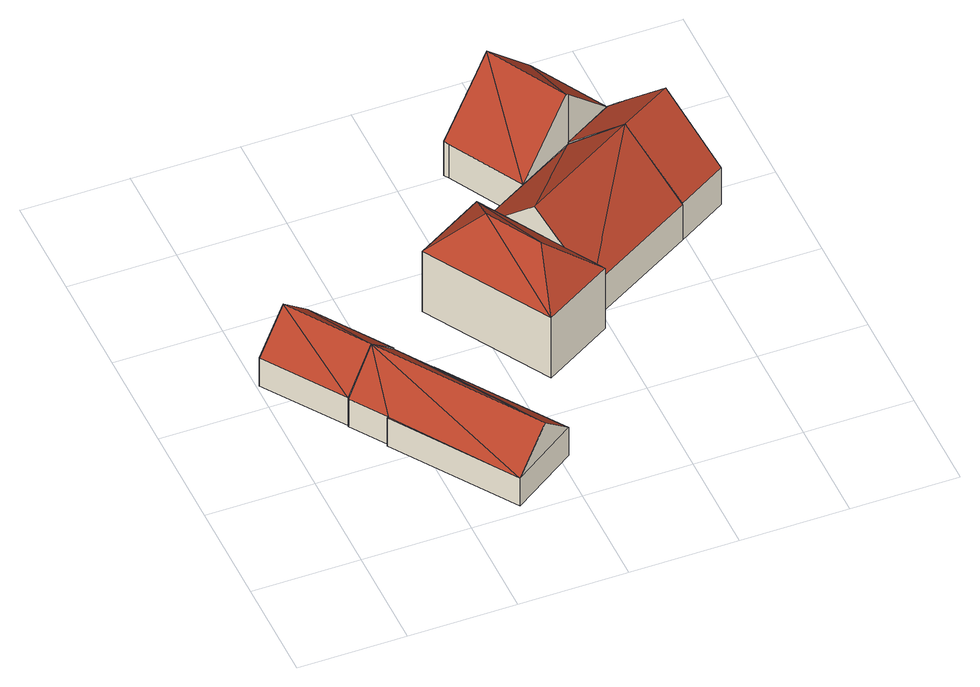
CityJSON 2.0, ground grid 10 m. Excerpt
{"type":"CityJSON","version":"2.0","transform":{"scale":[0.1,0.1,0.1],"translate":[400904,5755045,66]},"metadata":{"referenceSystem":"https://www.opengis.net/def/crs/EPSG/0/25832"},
"CityObjects":{
"building1":{"type":"Building","attributes":{"Gemeindeschluessel":"05515000","Geometrietyp2DReferenz":"3000","function":"31001_2460","roofType":"3100","measuredHeight":6.61},"geometry":[{"type":"Solid","lod":"2","boundaries":[[[[0,1,2,3]],[[4,5,1,0]],[[6,7,5,4]],[[3,2,7,6]],[[0,8,4]],[[6,9,3]],[[3,9,8]],[[8,0,3]],[[9,6,4]],[[4,8,9]],[[1,5,7,2]]]],"semantics":{"surfaces":[{"type":"WallSurface"},{"type":"RoofSurface"},{"type":"GroundSurface"}],"values":[[0,0,0,0,0,0,1,1,1,1,2]]}}]},
"building2":{"type":"Building","attributes":{"Gemeindeschluessel":"05515000","Geometrietyp2DReferenz":"3000","function":"31001_1000","roofType":"5000","measuredHeight":6.7},"address":[{"country":"Germany","locality":"Münster","thoroughfareNumber":"102","thoroughfareName":"Altenroxeler Straße"}],"geometry":[{"type":"Solid","lod":"2","boundaries":[[[[10,11,12,13]],[[14,15,11,10]],[[16,17,15,14]],[[18,19,17,16]],[[20,21,19,18]],[[22,23,21,20]],[[24,25,23,22]],[[13,12,25,24]],[[13,24,9]],[[20,26,9]],[[20,9,24]],[[24,22,20]],[[26,18,16]],[[26,16,14]],[[26,14,10]],[[10,9,26]],[[13,9,10]],[[18,26,20]],[[11,15,17,19,21,23,25,12]]]],"semantics":{"surfaces":[{"type":"WallSurface"},{"type":"RoofSurface"},{"type":"GroundSurface"}],"values":[[0,0,0,0,0,0,0,0,1,1,1,1,1,1,1,1,0,0,2]]}}]},
"building3":{"type":"Building","attributes":{"Gemeindeschluessel":"05515000","Geometrietyp2DReferenz":"3000","function":"31001_1000"},"address":[{"country":"Germany","locality":"Münster","thoroughfareNumber":"100","thoroughfareName":"Altenroxeler Straße"}],"children":["building3-1","building3-2"]},
"building3-1":{"type":"BuildingPart","attributes":{"roofType":"3200","measuredHeight":10.61},"parents":["building3"],"geometry":[{"type":"Solid","lod":"2","boundaries":[[[[27,28,29,30,31]],[[32,33,34,35,36]],[[37,38,33,32]],[[31,30,38,37]],[[31,39,27]],[[32,40,37]],[[37,40,39]],[[39,31,37]],[[40,32,36,41,42,27]],[[27,39,40]],[[29,34,33,38,30]],[[41,36,35]],[[27,42,28]],[[34,29,28,35]],[[28,42,41,35]]]],"semantics":{"surfaces":[{"type":"WallSurface"},{"type":"RoofSurface"},{"type":"GroundSurface"},{"type":"ClosureSurface"}],"values":[[0,0,0,0,1,1,1,1,1,1,2,0,0,3,3]]}}]},
"building3-2":{"type":"BuildingPart","attributes":{"roofType":"3100","measuredHeight":9.82},"parents":["building3"],"geometry":[{"type":"Solid","lod":"2","boundaries":[[[[35,34,43,44]],[[45,46,29,28]],[[44,43,46,45]],[[45,47,44]],[[35,44,47]],[[47,48,41,35]],[[48,47,45]],[[45,28,42,48]],[[34,29,46,43]],[[34,35,28,29]],[[42,41,48]],[[42,28,35,41]]]],"semantics":{"surfaces":[{"type":"WallSurface"},{"type":"RoofSurface"},{"type":"GroundSurface"},{"type":"ClosureSurface"}],"values":[[0,0,0,0,1,1,1,1,2,3,0,3]]}}]},
"building4":{"type":"Building","attributes":{"Gemeindeschluessel":"05515000","Geometrietyp2DReferenz":"3000","function":"31001_2700"},"children":["building4-1","building4-2"]},
"building4-1":{"type":"BuildingPart","attributes":{"roofType":"3100","measuredHeight":9.79},"parents":["building4"],"geometry":[{"type":"Solid","lod":"2","boundaries":[[[[49,50,51,52]],[[53,54,50,49]],[[55,56,54,53]],[[57,58,56,55]],[[59,60,58,57]],[[61,43,60,59]],[[47,62,43,61]],[[63,64,46,62,47]],[[52,51,65,66,67,68]],[[61,59,57,47]],[[55,53,49,52,68,69,63,47,57]],[[50,54,56,58,60,43,62,46,65,51]],[[69,68,67]],[[65,46,64,66]],[[64,63,69,67,66]]]],"semantics":{"surfaces":[{"type":"WallSurface"},{"type":"RoofSurface"},{"type":"GroundSurface"},{"type":"ClosureSurface"}],"values":[[0,0,0,0,0,0,0,0,0,1,1,2,0,3,3]]}}]},
"building4-2":{"type":"BuildingPart","attributes":{"roofType":"3100","measuredHeight":9.92},"parents":["building4"],"geometry":[{"type":"Solid","lod":"2","boundaries":[[[[70,71,46,64]],[[72,73,71,70]],[[74,75,73,72]],[[76,77,75,74]],[[78,79,77,76]],[[66,65,79,78]],[[69,67,78,80,81]],[[78,82,80]],[[70,80,82]],[[82,83,74,72,70]],[[83,76,74]],[[83,82,78,76]],[[67,66,78]],[[63,81,80,70,64]],[[71,73,75,77,79,65,46]],[[64,46,65,66]],[[69,81,63]],[[67,69,63,64,66]]]],"semantics":{"surfaces":[{"type":"WallSurface"},{"type":"RoofSurface"},{"type":"GroundSurface"},{"type":"ClosureSurface"}],"values":[[0,0,0,0,0,0,1,1,1,1,0,0,0,0,2,3,0,3]]}}]}
},
"vertices":[
[2,225,40],[2,225,8],[52,152,8],[52,152,40],[62,264,40],[62,264,8],[110,193,40],[110,193,8],[32,245,74],[81,172,74],
[110,193,39],[110,193,7],[52,152,7],[52,152,39],[132,160,39],[132,160,7],[133,160,39],[133,160,7],[208,49,39],[208,49,7],[147,8,39],[147,8,7],[73,118,39],[73,118,7],[74,119,39],[74,119,7],[178,28,74],
[228,296,75],[228,296,46],[228,296,6],[163,258,6],[163,258,75],[296,180,75],[296,180,6],[289,192,6],[289,192,46],[289,192,75],[231,142,75],[231,142,6],[215,244,112],[244,194,112],[274,217,75],[243,271,75],
[397,254,6],[397,254,46],[337,359,46],[337,359,6],[367,307,104],[259,244,104],
[391,377,59],[391,377,6],[390,377,6],[390,377,59],[393,373,63],[393,373,6],[394,373,63],[394,373,6],[415,334,104],[415,334,6],[443,281,48],[443,281,6],[397,254,48],[367,307,6],[337,359,48],[337,359,45],[385,387,6],[385,387,45],[385,387,46],[385,387,48],[383,386,48],
[284,329,45],[284,329,6],[246,398,45],[246,398,6],[243,403,45],[243,403,6],[282,425,45],[282,425,6],[345,460,45],[345,460,6],[335,358,105],[337,359,103],[294,432,105],[282,425,91]
]}
